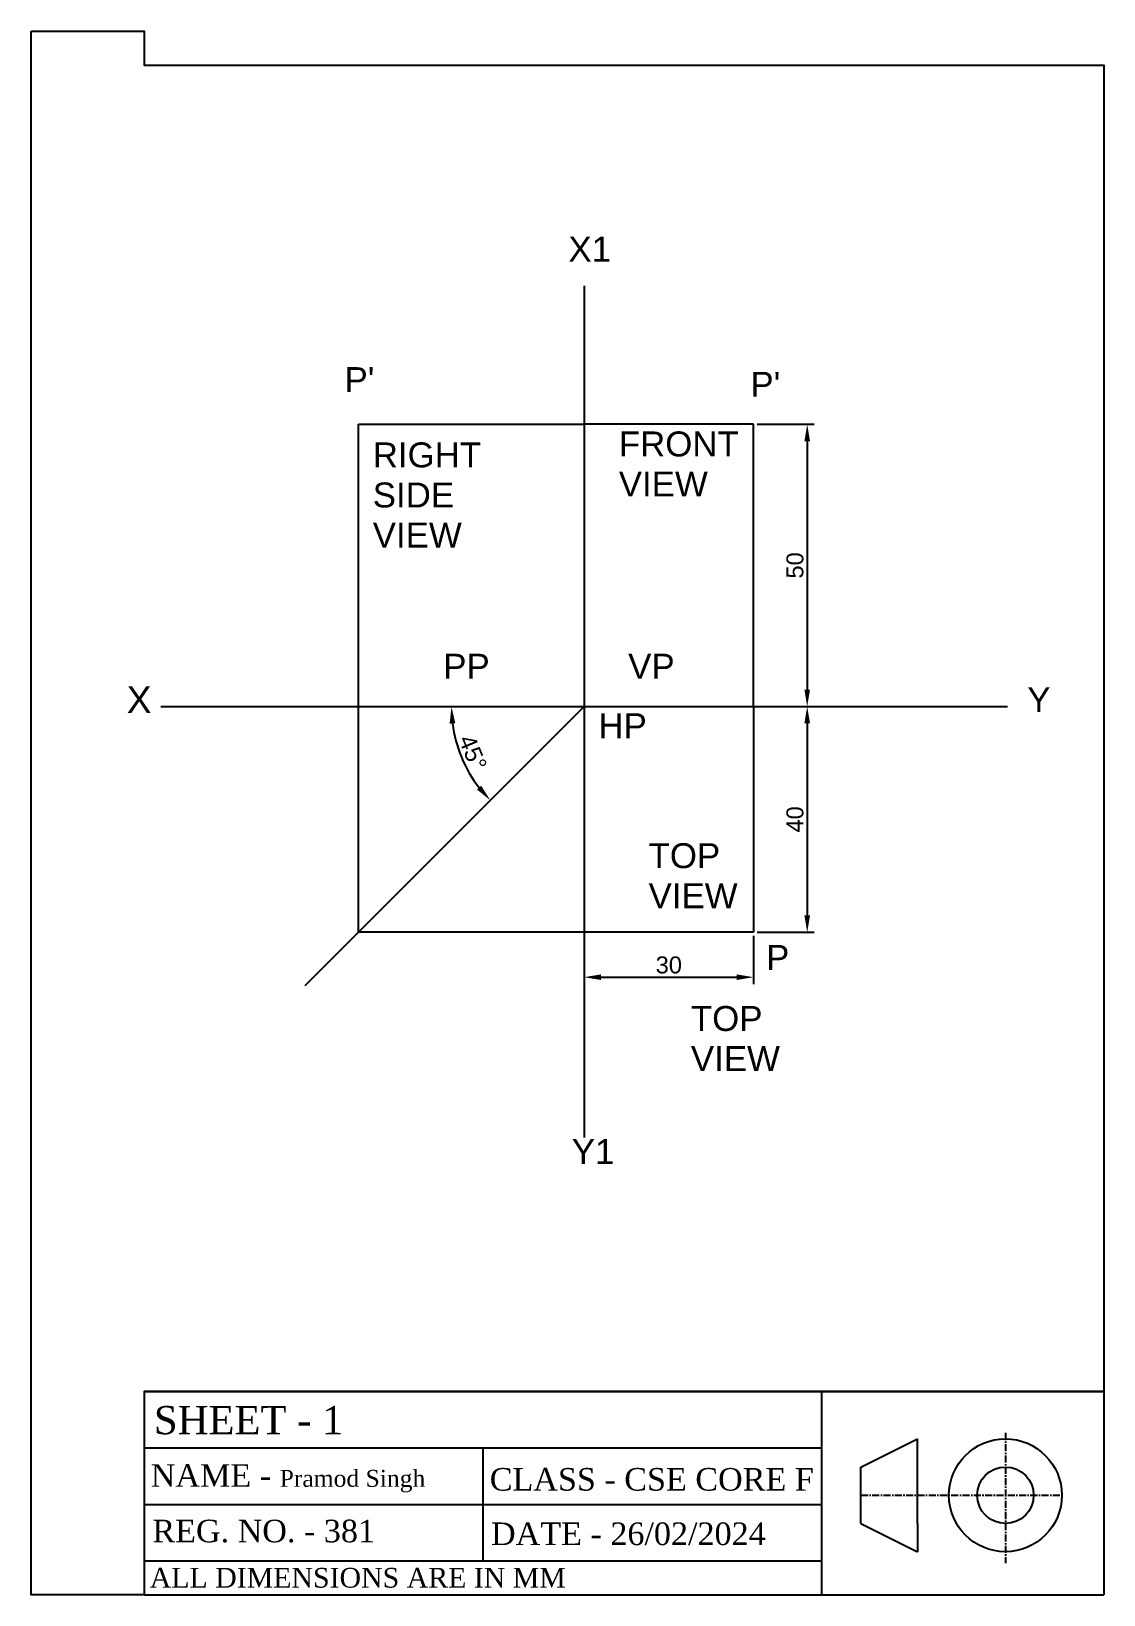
# Paper-space layout 'SRM IST VG A4' of a CAD drawing. Header units: millimetres. Extents: x 10 to 200, y 10 to 287.
# The model-space entities are those that its viewports show. They can reach past a viewport. Long polylines and large blocks are cut down to what shows.
import ezdxf

# ---------------------------------------------------------------- set-up
doc = ezdxf.new("R2010")
doc.units = ezdxf.units.MM
doc.linetypes.add('CENTER', pattern=[2, 1.25, -0.25, 0.25, -0.25])
doc.layers.add('Viewport', color=7, linetype='Continuous')
doc.styles.get("Standard").update_dxf_attribs({"font": 'arial.ttf'})
doc.dimstyles.new('ISO-25', dxfattribs={"dimtxt": 3, "dimasz": 3, "dimexe": 1.25, "dimexo": 0.625, "dimtad": 1, "dimtxsty": 'Standard', "dimcen": 2.5, "dimadec": 0, "dimazin": 0, "dimtfac": 1, "dimtmove": 0, "dimatfit": 3, "dimfxl": 1, "dimarcsym": 0})

# ---------------------------------------------------------------- blocks, each defined once
blk = doc.blocks.new('*D6')
at = {"color": 0, "lineweight": -2, "transparency": 16777216}
blk.add_arc((56.31, 129.26), 23.51, 187.3159, 217.6841, dxfattribs=at)
at = {"color": 0, "transparency": 16777216}
for points in [[(32.49, 126.24), (33.49, 126.3), (32.8, 129.26)], [(38.08, 115.22), (37.33, 114.56), (39.69, 112.64)]]:
    blk.add_solid(points, dxfattribs=at)
at = {"layer": 'Defpoints', "color": 0, "transparency": 16777216}
for p in [(-18.7, 129.26), (56.31, 129.26), (131.33, 129.26), (33.6, 123.18), (6.82, 79.77)]:
    blk.add_point(p, dxfattribs=at)
at = {"color": 0, "transparency": 16777216, "insert": (36.58, 121.09), "char_height": 3, "attachment_point": 5, "rotation": 292.5}
blk.add_mtext('45°', dxfattribs=at)
blk = doc.blocks.new('*D7')
at = {"color": 0, "lineweight": -2, "transparency": 16777216}
for p, q in [((86.94, 179.26), (97.08, 179.26)), ((95.83, 176.26), (95.83, 132.26)), ((86.94, 129.26), (97.08, 129.26))]:
    blk.add_line(p, q, dxfattribs=at)
at = {"color": 0, "transparency": 16777216}
for points in [[(95.33, 176.26), (96.33, 176.26), (95.83, 179.26)], [(95.33, 132.26), (96.33, 132.26), (95.83, 129.26)]]:
    blk.add_solid(points, dxfattribs=at)
at = {"layer": 'Defpoints', "color": 0, "transparency": 16777216}
for p in [(86.31, 179.26), (86.31, 129.26), (95.83, 129.26)]:
    blk.add_point(p, dxfattribs=at)
at = {"color": 0, "transparency": 16777216, "insert": (93.67, 154.26), "char_height": 3, "attachment_point": 5, "rotation": 90}
blk.add_mtext('50', dxfattribs=at)
blk = doc.blocks.new('*D8')
at = {"color": 0, "lineweight": -2, "transparency": 16777216}
for p, q in [((86.94, 129.26), (97.08, 129.26)), ((95.83, 126.26), (95.83, 92.26)), ((86.94, 89.26), (97.08, 89.26))]:
    blk.add_line(p, q, dxfattribs=at)
at = {"color": 0, "transparency": 16777216}
for points in [[(95.33, 126.26), (96.33, 126.26), (95.83, 129.26)], [(95.33, 92.26), (96.33, 92.26), (95.83, 89.26)]]:
    blk.add_solid(points, dxfattribs=at)
at = {"layer": 'Defpoints', "color": 0, "transparency": 16777216}
for p in [(86.31, 129.26), (86.31, 89.26), (95.83, 89.26)]:
    blk.add_point(p, dxfattribs=at)
at = {"color": 0, "transparency": 16777216, "insert": (93.67, 109.26), "char_height": 3, "attachment_point": 5, "rotation": 90}
blk.add_mtext('40', dxfattribs=at)
blk = doc.blocks.new('*D9')
at = {"color": 0, "lineweight": -2, "transparency": 16777216}
for p, q in [((56.31, 88.64), (56.31, 80.06)), ((86.31, 88.64), (86.31, 80.06)), ((59.31, 81.31), (83.31, 81.31))]:
    blk.add_line(p, q, dxfattribs=at)
at = {"color": 0, "transparency": 16777216}
for points in [[(59.31, 81.81), (59.31, 80.81), (56.31, 81.31)], [(83.31, 81.81), (83.31, 80.81), (86.31, 81.31)]]:
    blk.add_solid(points, dxfattribs=at)
at = {"layer": 'Defpoints', "color": 0, "transparency": 16777216}
for p in [(56.31, 89.26), (86.31, 89.26), (86.31, 81.31)]:
    blk.add_point(p, dxfattribs=at)
at = {"color": 0, "transparency": 16777216, "insert": (71.31, 83.46), "char_height": 3, "attachment_point": 5}
blk.add_mtext('30', dxfattribs=at)

msp = doc.modelspace()

# ---------------------------------------------------------------- linework, layer by layer
for p, q in [((56.313, 203.783), (56.313, 52.918)), ((16.313, 129.265), (16.313, 179.265)), ((16.313, 179.265), (56.313, 179.265)), ((86.313, 179.265), (56.313, 179.265)), ((86.313, 129.265), (86.313, 179.265)), ((-18.705, 129.265), (131.331, 129.265)), ((56.313, 129.265), (6.815, 79.767)), ((16.313, 89.265), (16.313, 129.265)), ((56.313, 129.265), (86.313, 129.265)), ((86.313, 129.265), (86.313, 89.265)), ((56.313, 89.265), (16.313, 89.265)), ((86.313, 89.265), (56.313, 89.265))]:
    msp.add_line(p, q)

# ---------------------------------------------------------------- texts
for s, height, p in [('X1', 4.4195, (53.525, 208.09)), ("P'", 4.4195, (13.863, 184.97)), ("P'", 4.4195, (85.77, 184.138)), ('FRONT', 4.4195, (62.449, 173.574)), ('RIGHT', 4.4195, (18.86, 171.633)), ('SIDE', 4.4195, (18.86, 164.533)), ('VIEW', 4.4195, (62.449, 166.475)), ('VIEW', 4.4195, (18.86, 157.434)), ('PP', 4.4195, (31.353, 134.188)), ('VP', 4.4195, (64.114, 134.188)), ('X', 4.715, (-24.728, 128.11)), ('Y', 4.419, (134.811, 128.263)), ('HP', 4.4195, (58.839, 123.648)), ('TOP', 4.4195, (67.724, 100.627)), ('VIEW', 4.4195, (67.724, 93.527)), ('P', 4.419, (88.546, 82.598)), ('TOP', 4.4195, (75.22, 71.78)), ('VIEW', 4.4195, (75.22, 64.681)), ('Y1', 4.4195, (54.12, 48.204))]:
    msp.add_text(s, height=height).set_placement(p)

# ---------------------------------------------------------------- dimensions: what is measured, and where the dimension line sits
for base, p1, p2, picture, middle in [((95.827, 129.265), (86.313, 179.265), (86.313, 129.265), '*D7', (93.67, 154.265)), ((95.827, 89.265), (86.313, 129.265), (86.313, 89.265), '*D8', (93.67, 109.265))]:
    dim = msp.add_linear_dim(base=base, p1=p1, p2=p2, angle=90, dimstyle='ISO-25')
    dim.commit()
    dim.dimension.update_dxf_attribs({"geometry": picture, "text_midpoint": middle})
dim = msp.add_angular_dim_2l(base=(33.603, 123.18), line1=((56.313, 129.265), (6.815, 79.767)), line2=((-18.705, 129.265), (131.331, 129.265)), dimstyle='ISO-25')
dim.commit()
dim.dimension.update_dxf_attribs({"geometry": '*D6', "text_midpoint": (36.578, 121.09)})
dim = msp.add_linear_dim(base=(86.313, 81.306), p1=(56.313, 89.265), p2=(86.313, 89.265), dimstyle='ISO-25')
dim.commit()
dim.dimension.update_dxf_attribs({"geometry": '*D9', "text_midpoint": (71.313, 83.464)})

psp = doc.layouts.new('SRM IST VG A4')

# ---------------------------------------------------------------- linework, layer by layer
for p, q in [((30, 46), (200, 46)), ((150, 46), (150, 10)), ((200, 46), (200, 10)), ((156.99, 32.62), (166.99, 37.62)), ((166.99, 32.62), (166.99, 37.62)), ((30, 36), (150, 36)), ((90, 36), (90, 16)), ((156.99, 22.62), (156.99, 32.62)), ((166.99, 22.62), (166.99, 32.62)), ((30, 26), (150, 26)), ((156.99, 22.62), (166.99, 17.62)), ((166.99, 22.62), (166.99, 17.62)), ((30, 16), (150, 16)), ((30, 10), (200, 10))]:
    psp.add_line(p, q)
at = {"linetype": 'CENTER'}
for p, q in [((182.58, 38.66), (182.58, 15.61)), ((156.99, 27.62), (192.46, 27.62))]:
    psp.add_line(p, q, dxfattribs=at)
for radius in [10, 5]:
    psp.add_circle((182.58, 27.62), radius)
at = {"layer": 'Viewport'}
psp.add_lwpolyline([(10, 287), (30, 287), (30, 281), (200, 281), (200, 46), (30, 46), (30, 10), (10, 10)], close=True, dxfattribs=at)

# ---------------------------------------------------------------- texts
at = {"attachment_point": 1}
for s, insert, char_height, width in [('{\\fTimes New Roman|b0|i0|c0|p18;SHEET - 1}', (31.73, 43.44), 5, 120), ('{\\fTimes New Roman|b0|i0|c0|p18;NAME - \\H0.75x;Pramod Singh}', (31.18, 33.12), 4, 56.286), ('{\\fTimes New Roman|b0|i0|c0|p18;CLASS - CSE CORE F}', (91.22, 32.45), 4, 56.286), ('{\\fTimes New Roman|b0|i0|c0|p18;REG. NO. - 381}', (31.46, 23.29), 4, 56.286), ('{\\fTimes New Roman|b0|i0|c0|p18;DATE - 26/02/2024}', (91.45, 22.8), 4, 56.286), ('{\\fTimes New Roman|b0|i0|c0|p18;ALL DIMENSIONS ARE IN MM}', (30.99, 14.76), 3.5, 120)]:
    psp.add_mtext(s, dxfattribs=dict(at, insert=insert, char_height=char_height, width=width))

# ---------------------------------------------------------------- viewports
at = {"layer": 'Viewport'}
vp = psp.add_viewport(center=(105, 148.5), size=(190, 277), view_center_point=(53.362, 110.398), view_height=277, dxfattribs=at)
vp.dxf.flags = 0x10000  # cut along an outline
vp.dxf.clipping_boundary_handle = psp.add_lwpolyline([(10, 287), (30, 287), (30, 281), (200, 281), (200, 46), (30, 46), (30, 10), (10, 10)], format="xyb", close=True, dxfattribs={"invisible": 1}).dxf.handle

doc.saveas('drawing.dxf')
